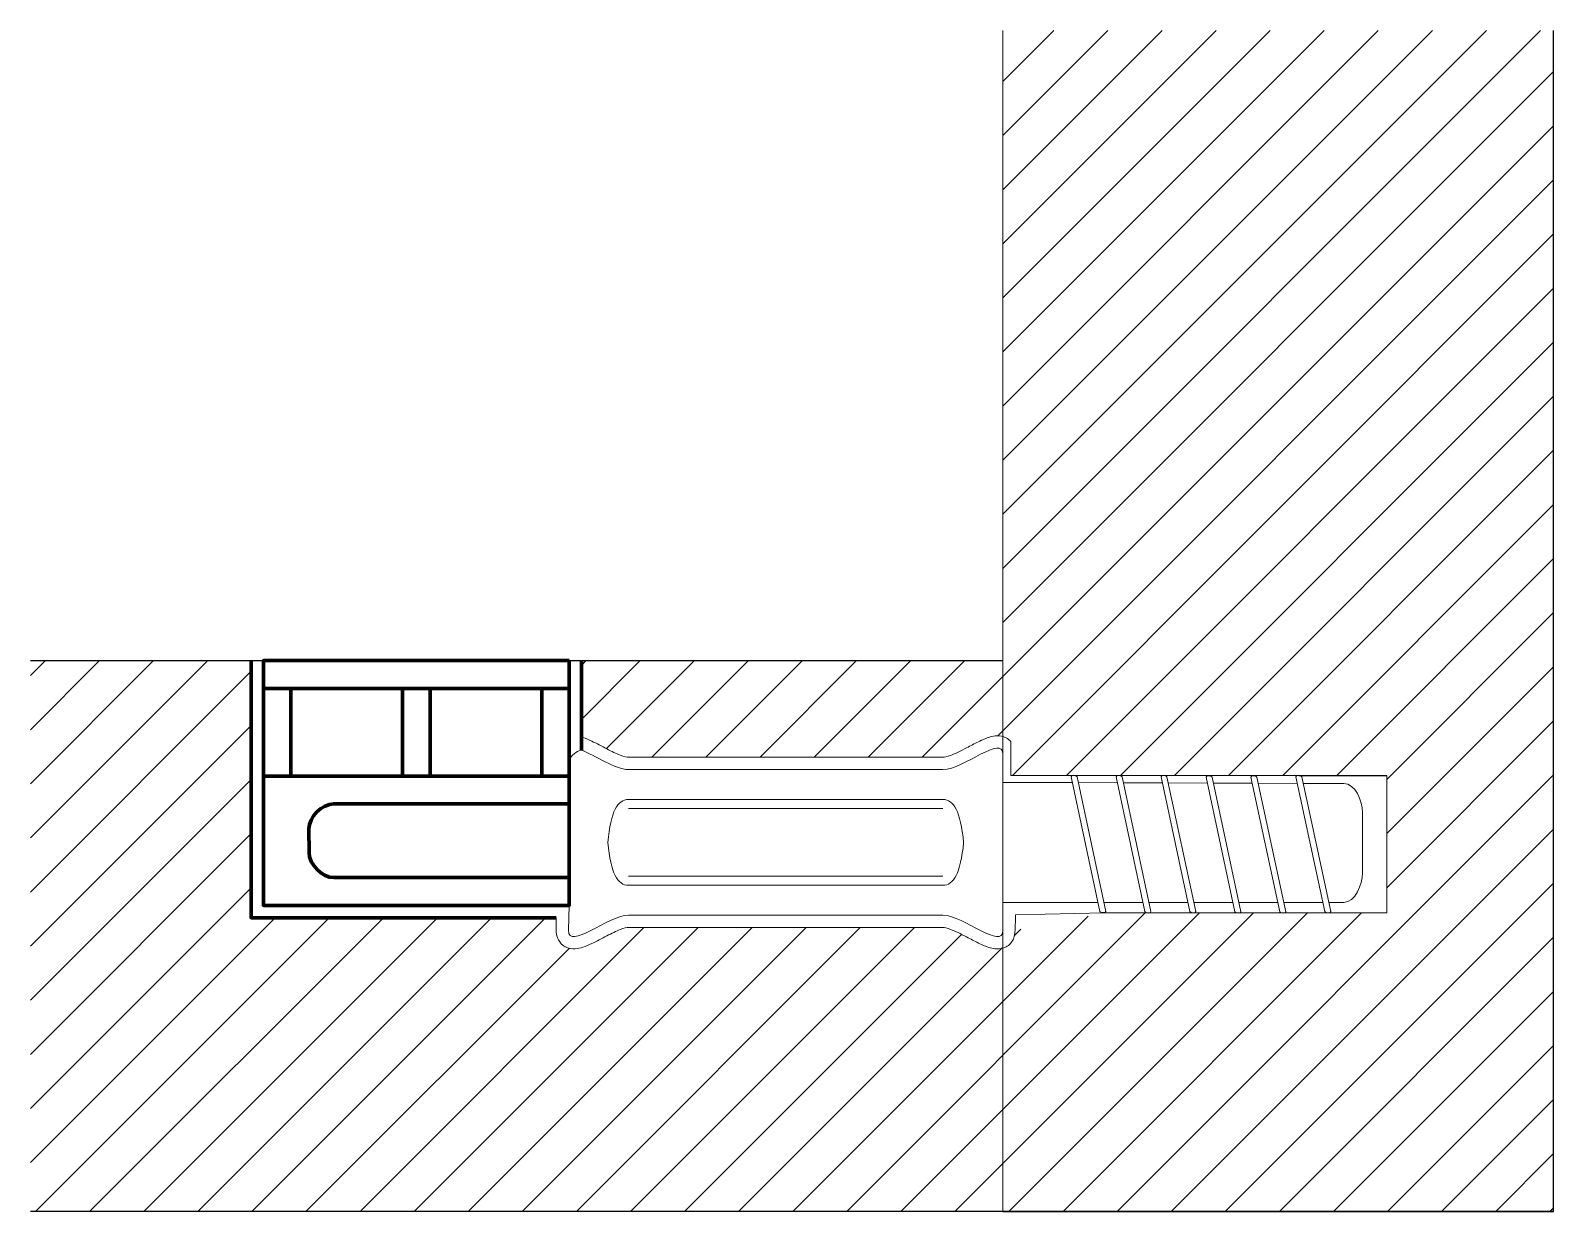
# Model space of a CAD drawing. Header units: millimetres. Extents: x -81 to 6320, y 1460 to 5690.
# Drawn here: x 334.311 to 338.921, y 3376.424 to 3379.998 of the extents above; entities that cross this region are included whole.
import ezdxf

# ---------------------------------------------------------------- set-up
doc = ezdxf.new("R2010")
doc.units = ezdxf.units.MM
doc.linetypes.add('ACAD_ISO02W100', pattern=[15, 12, -3])
for name, color, linetype, lineweight in [('A-FURN', 8, 'Continuous', 18), ('meccanismi', 4, 'Continuous', 18), ('viti', 2, 'Continuous', 18)]:
    doc.layers.add(name, color=color, linetype=linetype, lineweight=lineweight)

msp = doc.modelspace()

# ---------------------------------------------------------------- hatches: boundary and pattern name
at = {"layer": 'meccanismi', "linetype": 'ACAD_ISO02W100'}
h = msp.add_hatch(dxfattribs=at)
h.set_pattern_fill('ANSI31', color=256, scale=0.925926)
h.set_pattern_definition([(45, (348.32641, 3218.88585), (-0.08184106, 0.08184106), [])])
edge = h.paths.add_edge_path()
edge.add_line((338.9206, 3379.9975), (337.2539, 3379.9975))
edge.add_line((337.2539, 3379.9975), (337.2539, 3377.8613))
edge.add_spline(control_points=[(337.2539, 3377.8613), (337.2571, 3377.8603), (337.2603, 3377.8591), (337.2688, 3377.8546), (337.2737, 3377.8505), (337.2777, 3377.8459)], knot_values=[0.022796, 0.022796, 0.022796, 0.022796, 0.028083, 0.028083, 0.036705, 0.036705, 0.036705, 0.036705], degree=3, periodic=0)
edge.add_line((337.2777, 3377.8459), (337.2777, 3377.744))
edge.add_line((337.2777, 3377.744), (337.4678, 3377.744))
edge.add_spline(control_points=[(337.4678, 3377.744), (337.4682, 3377.7441), (337.4687, 3377.7441), (337.4692, 3377.744)], knot_values=[0.009552, 0.009552, 0.009552, 0.009552, 0.010556, 0.010556, 0.010556, 0.010556], degree=3, periodic=0)
edge.add_line((337.4776, 3377.7442), (337.4776, 3377.744))
edge.add_line((337.4776, 3377.744), (337.7398, 3377.744))
edge.add_spline(control_points=[(337.7398, 3377.744), (337.7403, 3377.7441), (337.7407, 3377.7441), (337.7412, 3377.744)], knot_values=[0.009552, 0.009552, 0.009552, 0.009552, 0.010556, 0.010556, 0.010556, 0.010556], degree=3, periodic=0)
edge.add_line((337.7496, 3377.7442), (337.7496, 3377.744))
edge.add_line((337.7496, 3377.744), (338.1483, 3377.744))
edge.add_spline(control_points=[(338.1483, 3377.744), (338.1488, 3377.7441), (338.1492, 3377.7441), (338.1497, 3377.744)], knot_values=[0.009552, 0.009552, 0.009552, 0.009552, 0.010556, 0.010556, 0.010556, 0.010556], degree=3, periodic=0)
edge.add_line((338.1581, 3377.7442), (338.1582, 3377.744))
edge.add_line((338.1582, 3377.744), (338.4156, 3377.744))
edge.add_line((338.4156, 3377.744), (338.4156, 3377.3281))
edge.add_line((338.4156, 3377.3281), (338.2418, 3377.3281))
edge.add_spline(control_points=[(338.2418, 3377.3281), (338.2396, 3377.3277), (338.237, 3377.3277), (338.2347, 3377.3281)], knot_values=[0.007332, 0.007332, 0.007332, 0.007332, 0.012668, 0.012668, 0.012668, 0.012668], degree=3, periodic=0)
edge.add_spline(control_points=[(338.2283, 3377.3322), (338.2287, 3377.3301), (338.2315, 3377.3287), (338.2347, 3377.3281)], knot_values=[0.012668, 0.012668, 0.012668, 0.012668, 0.02, 0.02, 0.02, 0.02], degree=3, periodic=0)
edge.add_line((338.2316, 3377.3281), (338.1089, 3377.3281))
edge.add_spline(control_points=[(338.1089, 3377.3281), (338.1059, 3377.326), (338.0985, 3377.326), (338.0946, 3377.3281)], knot_values=[0.004041, 0.004041, 0.004041, 0.004041, 0.015959, 0.015959, 0.015959, 0.015959], degree=3, periodic=0)
edge.add_spline(control_points=[(338.0921, 3377.331), (338.0923, 3377.3298), (338.0933, 3377.3288), (338.0946, 3377.3281)], knot_values=[0.015959, 0.015959, 0.015959, 0.015959, 0.02, 0.02, 0.02, 0.02], degree=3, periodic=0)
edge.add_line((338.0936, 3377.3281), (337.9729, 3377.3281))
edge.add_spline(control_points=[(337.9729, 3377.3281), (337.9698, 3377.326), (337.9625, 3377.326), (337.9586, 3377.3281)], knot_values=[0.004041, 0.004041, 0.004041, 0.004041, 0.015959, 0.015959, 0.015959, 0.015959], degree=3, periodic=0)
edge.add_spline(control_points=[(337.956, 3377.331), (337.9563, 3377.3298), (337.9572, 3377.3288), (337.9586, 3377.3281)], knot_values=[0.015959, 0.015959, 0.015959, 0.015959, 0.02, 0.02, 0.02, 0.02], degree=3, periodic=0)
edge.add_line((337.9576, 3377.3281), (337.8332, 3377.3281))
edge.add_spline(control_points=[(337.8332, 3377.3281), (337.8311, 3377.3277), (337.8285, 3377.3277), (337.8262, 3377.3281)], knot_values=[0.007332, 0.007332, 0.007332, 0.007332, 0.012668, 0.012668, 0.012668, 0.012668], degree=3, periodic=0)
edge.add_spline(control_points=[(337.8198, 3377.3322), (337.8202, 3377.3301), (337.823, 3377.3287), (337.8262, 3377.3281)], knot_values=[0.012668, 0.012668, 0.012668, 0.012668, 0.02, 0.02, 0.02, 0.02], degree=3, periodic=0)
edge.add_line((337.8231, 3377.3281), (337.6989, 3377.3281))
edge.add_spline(control_points=[(337.6989, 3377.3281), (337.6961, 3377.3271), (337.6917, 3377.3271), (337.6885, 3377.3281)], knot_values=[0.005928, 0.005928, 0.005928, 0.005928, 0.014072, 0.014072, 0.014072, 0.014072], degree=3, periodic=0)
edge.add_spline(control_points=[(337.6838, 3377.3318), (337.6842, 3377.3301), (337.6861, 3377.3288), (337.6885, 3377.3281)], knot_values=[0.014072, 0.014072, 0.014072, 0.014072, 0.02, 0.02, 0.02, 0.02], degree=3, periodic=0)
edge.add_line((337.6864, 3377.3281), (337.5612, 3377.3281))
edge.add_line((337.5612, 3377.3281), (337.291, 3377.2754))
edge.add_spline(control_points=[(337.291, 3377.2754), (337.291, 3377.2671), (337.2899, 3377.2582), (337.2815, 3377.2394), (337.2731, 3377.2301), (337.2603, 3377.2233), (337.2571, 3377.2221), (337.2539, 3377.2211)], knot_values=[0, 0, 0, 0, 0.015709, 0.015709, 0.031419, 0.031419, 0.036705, 0.036705, 0.036705, 0.036705], degree=3, periodic=0)
edge.add_spline(control_points=[(337.0726, 3377.2837), (337.0759, 3377.2837), (337.0847, 3377.2821), (337.1094, 3377.2729), (337.1266, 3377.2643), (337.1559, 3377.2489), (337.168, 3377.2425), (337.1918, 3377.2309), (337.2033, 3377.2257), (337.2222, 3377.2205), (337.2288, 3377.2191), (337.2418, 3377.2189), (337.2477, 3377.2193), (337.2539, 3377.2211)], knot_values=[0.036705, 0.036705, 0.036705, 0.036705, 0.071773, 0.071773, 0.117226, 0.117226, 0.148624, 0.148624, 0.180023, 0.180023, 0.195732, 0.195732, 0.206155, 0.206155, 0.206155, 0.206155], degree=3, periodic=0)
edge.add_line((337.2539, 3377.2211), (337.2539, 3376.4244))
edge.add_line((337.2539, 3376.4244), (338.9206, 3376.4244))
edge.add_line((338.9206, 3376.4244), (338.9206, 3379.9975))
edge = h.paths.add_edge_path()
edge.add_spline(control_points=[(337.2539, 3377.2211), (337.2477, 3377.2193), (337.2418, 3377.2189), (337.2288, 3377.2191), (337.2222, 3377.2205), (337.2033, 3377.2257), (337.1918, 3377.2309), (337.168, 3377.2425), (337.1559, 3377.2489), (337.1266, 3377.2643), (337.1094, 3377.2729), (337.0847, 3377.2821), (337.0759, 3377.2837), (337.0726, 3377.2837)], knot_values=[0.036705, 0.036705, 0.036705, 0.036705, 0.047128, 0.047128, 0.062837, 0.062837, 0.094236, 0.094236, 0.125635, 0.125635, 0.171088, 0.171088, 0.206155, 0.206155, 0.206155, 0.206155], degree=3, periodic=0)
edge.add_line((337.0726, 3377.2837), (336.1204, 3377.2837))
edge.add_spline(control_points=[(336.1204, 3377.2837), (336.1169, 3377.2837), (336.107, 3377.2818), (336.0834, 3377.2726), (336.0695, 3377.2658), (336.0401, 3377.2506), (336.0246, 3377.2421), (336.0006, 3377.2307), (335.9919, 3377.2269), (335.9756, 3377.2216), (335.9682, 3377.2197), (335.9507, 3377.2185), (335.9397, 3377.2193), (335.9203, 3377.2301), (335.913, 3377.2378), (335.9045, 3377.254), (335.9028, 3377.2621), (335.9021, 3377.2715), (335.9021, 3377.2734), (335.9021, 3377.2754)], knot_values=[0, 0, 0, 0, 0.037566, 0.037566, 0.075132, 0.075132, 0.115137, 0.115137, 0.138567, 0.138567, 0.156906, 0.156906, 0.175245, 0.175245, 0.188849, 0.188849, 0.202453, 0.202453, 0.206155, 0.206155, 0.206155, 0.206155], degree=3, periodic=0)
edge.add_line((335.9021, 3377.2754), (335.9021, 3377.3133))
edge.add_line((335.9021, 3377.3133), (334.9785, 3377.3133))
edge.add_line((334.9785, 3377.3133), (334.9785, 3378.0911))
edge.add_line((334.9785, 3378.0911), (334.3106, 3378.0911))
edge.add_line((334.3106, 3378.0911), (334.3106, 3376.4244))
edge.add_line((334.3106, 3376.4244), (337.2539, 3376.4244))
edge.add_line((337.2539, 3376.4244), (337.2539, 3377.2211))
edge = h.paths.add_edge_path(flags=17)
edge.add_line((337.2539, 3378.0069), (337.2539, 3378.0911))
edge.add_line((337.2539, 3378.0911), (335.9785, 3378.0911))
edge.add_line((335.9785, 3378.0911), (335.9785, 3377.8598))
edge.add_spline(control_points=[(335.9785, 3377.8598), (335.9799, 3377.8594), (335.9813, 3377.8589), (335.9919, 3377.8555), (336.0006, 3377.8517), (336.0246, 3377.8403), (336.0401, 3377.8318), (336.0695, 3377.8166), (336.0834, 3377.8098), (336.107, 3377.8006), (336.1169, 3377.7987), (336.1204, 3377.7987)], knot_values=[0, 0, 0, 0, 0.003633, 0.003633, 0.027063, 0.027063, 0.067069, 0.067069, 0.104635, 0.104635, 0.1422, 0.1422, 0.1422, 0.1422], degree=3, periodic=0)
edge.add_line((336.1204, 3377.7987), (337.0726, 3377.7987))
edge.add_spline(control_points=[(337.0726, 3377.7987), (337.0759, 3377.7987), (337.0847, 3377.8003), (337.1094, 3377.8095), (337.1266, 3377.8181), (337.1559, 3377.8335), (337.168, 3377.8399), (337.1918, 3377.8515), (337.2033, 3377.8567), (337.2222, 3377.8619), (337.2288, 3377.8633), (337.2418, 3377.8635), (337.2477, 3377.8631), (337.2539, 3377.8613)], knot_values=[0.036705, 0.036705, 0.036705, 0.036705, 0.071773, 0.071773, 0.117226, 0.117226, 0.148624, 0.148624, 0.180023, 0.180023, 0.195732, 0.195732, 0.206155, 0.206155, 0.206155, 0.206155], degree=3, periodic=0)
edge.add_line((337.2539, 3377.8613), (337.2539, 3378.0069))

# ---------------------------------------------------------------- linework, layer by layer
for p, q in [((338.9206, 3376.4244), (338.9206, 3379.9975)), ((334.3106, 3378.0911), (337.2539, 3378.0911)), ((337.2539, 3376.4244), (334.3106, 3376.4244)), ((337.2539, 3376.4244), (338.9206, 3376.4244)), ((338.9206, 3376.4244), (337.2539, 3376.4244))]:
    msp.add_line(p, q)
at = {"linetype": 'ACAD_ISO02W100'}
for p, q in [((338.1497, 3377.744), (338.4156, 3377.744)), ((337.5612, 3377.3281), (337.5541, 3377.3281))]:
    msp.add_line(p, q, dxfattribs=at)
at = {"layer": 'A-FURN', "linetype": 'ACAD_ISO02W100'}
for p, q in [((337.2777, 3377.744), (337.2777, 3377.8459)), ((338.4156, 3377.744), (337.2777, 3377.744)), ((338.4156, 3377.3281), (338.4156, 3377.744)), ((337.2925, 3377.3216), (337.5612, 3377.3281)), ((337.5541, 3377.3281), (338.4156, 3377.3281))]:
    msp.add_line(p, q, dxfattribs=at)
at = {"layer": 'A-FURN'}
for p, q in [((337.0726, 3377.7987), (336.1204, 3377.7987)), ((337.0726, 3377.2837), (336.1204, 3377.2837))]:
    msp.add_line(p, q, dxfattribs=at)
at = {"layer": 'A-FURN', "lineweight": 100}
for points in [[(334.9785, 3378.0911), (334.9785, 3377.3133), (335.9021, 3377.3133)], [(335.9785, 3377.8206), (335.9785, 3378.0911)]]:
    msp.add_lwpolyline(points, dxfattribs=at)
at = {"layer": 'A-FURN'}
msp.add_lwpolyline([(335.9021, 3377.3133), (335.9021, 3377.2754)], dxfattribs=at)
for points, knots in [([(336.1204, 3377.7987), (336.1169, 3377.7987), (336.107, 3377.8006), (336.0834, 3377.8098), (336.0695, 3377.8166), (336.0401, 3377.8318), (336.0246, 3377.8403), (336.0006, 3377.8517), (335.9919, 3377.8555), (335.9813, 3377.8589), (335.9799, 3377.8594), (335.9785, 3377.8598)], [0, 0, 0, 0, 0.0375658, 0.0375658, 0.0751317, 0.0751317, 0.1151374, 0.1151374, 0.1385669, 0.1385669, 0.1422004, 0.1422004, 0.1422004, 0.1422004]), ([(337.2777, 3377.8459), (337.2737, 3377.8505), (337.2688, 3377.8546), (337.2539, 3377.8624), (337.2445, 3377.8636), (337.2288, 3377.8633), (337.2222, 3377.8619), (337.2033, 3377.8567), (337.1918, 3377.8515), (337.168, 3377.8399), (337.1559, 3377.8335), (337.1266, 3377.8181), (337.1094, 3377.8095), (337.0847, 3377.8003), (337.0759, 3377.7987), (337.0726, 3377.7987)], [0.0227963, 0.0227963, 0.0227963, 0.0227963, 0.0314186, 0.0314186, 0.0471279, 0.0471279, 0.0628373, 0.0628373, 0.0942359, 0.0942359, 0.1256345, 0.1256345, 0.1710878, 0.1710878, 0.2061553, 0.2061553, 0.2061553, 0.2061553]), ([(337.2925, 3377.3216), (337.291, 3377.2671), (337.2899, 3377.2582), (337.2815, 3377.2394), (337.2731, 3377.2301), (337.2539, 3377.22), (337.2445, 3377.2188), (337.2288, 3377.2191), (337.2222, 3377.2205), (337.2033, 3377.2257), (337.1918, 3377.2309), (337.168, 3377.2425), (337.1559, 3377.2489), (337.1266, 3377.2643), (337.1094, 3377.2729), (337.0847, 3377.2821), (337.0759, 3377.2837), (337.0726, 3377.2837)], [0, 0, 0, 0, 0.0157093, 0.0157093, 0.0314186, 0.0314186, 0.0471279, 0.0471279, 0.0628373, 0.0628373, 0.0942359, 0.0942359, 0.1256345, 0.1256345, 0.1710878, 0.1710878, 0.2061553, 0.2061553, 0.2061553, 0.2061553]), ([(336.1204, 3377.2837), (336.1169, 3377.2837), (336.107, 3377.2818), (336.0834, 3377.2726), (336.0695, 3377.2658), (336.0401, 3377.2506), (336.0246, 3377.2421), (336.0006, 3377.2307), (335.9919, 3377.2269), (335.9756, 3377.2216), (335.9682, 3377.2197), (335.9507, 3377.2185), (335.9397, 3377.2193), (335.9203, 3377.2301), (335.913, 3377.2378), (335.9045, 3377.254), (335.9028, 3377.2621), (335.9021, 3377.2715), (335.9021, 3377.2734), (335.9021, 3377.2754)], [0, 0, 0, 0, 0.0375658, 0.0375658, 0.0751317, 0.0751317, 0.1151374, 0.1151374, 0.1385669, 0.1385669, 0.1569058, 0.1569058, 0.1752446, 0.1752446, 0.1888487, 0.1888487, 0.2024527, 0.2024527, 0.2061553, 0.2061553, 0.2061553, 0.2061553])]:
    msp.add_open_spline(points, degree=3, knots=knots, dxfattribs=at)
at = {"layer": 'viti'}
for p, q in [((337.2539, 3376.4244), (337.2539, 3379.9975)), ((337.0726, 3377.7616), (336.1204, 3377.7616)), ((337.4604, 3377.7396), (337.5477, 3377.3322)), ((337.4786, 3377.7396), (337.5659, 3377.3322)), ((337.5965, 3377.7392), (337.6838, 3377.3318)), ((337.6147, 3377.7392), (337.702, 3377.3318)), ((337.7325, 3377.7396), (337.8198, 3377.3322)), ((337.7506, 3377.7396), (337.8379, 3377.3322)), ((337.8687, 3377.7384), (337.956, 3377.331)), ((337.8869, 3377.7383), (337.9742, 3377.331)), ((338.0048, 3377.7384), (338.0921, 3377.331)), ((338.0229, 3377.7383), (338.1102, 3377.331)), ((338.141, 3377.7396), (338.2283, 3377.3322)), ((338.1591, 3377.7396), (338.2464, 3377.3322)), ((337.2545, 3377.7226), (337.4642, 3377.7219)), ((337.4824, 3377.7219), (337.6003, 3377.7215)), ((337.6185, 3377.7214), (337.7364, 3377.7211)), ((337.7546, 3377.721), (337.8725, 3377.7207)), ((337.8907, 3377.7206), (338.0087, 3377.7202)), ((338.0268, 3377.7202), (338.1452, 3377.7198)), ((338.1634, 3377.7198), (338.2858, 3377.7194)), ((336.1204, 3377.671), (337.0726, 3377.671)), ((336.1204, 3377.6438), (337.0726, 3377.6438)), ((338.3421, 3377.6319), (338.3421, 3377.5412)), ((338.3421, 3377.5395), (338.3421, 3377.4488)), ((336.1204, 3377.4386), (337.0726, 3377.4386)), ((336.1204, 3377.4114), (337.0726, 3377.4114)), ((337.2539, 3377.3598), (337.5418, 3377.3598)), ((337.5599, 3377.3598), (337.6778, 3377.3598)), ((337.696, 3377.3598), (337.8138, 3377.3598)), ((337.832, 3377.3598), (337.9499, 3377.3598)), ((337.968, 3377.3598), (338.0859, 3377.3598)), ((338.104, 3377.3598), (338.2223, 3377.3598)), ((338.2405, 3377.3598), (338.2858, 3377.3598)), ((337.0726, 3377.3207), (336.1204, 3377.3207))]:
    msp.add_line(p, q, dxfattribs=at)
at = {"layer": 'viti', "lineweight": 100}
for p, q in [((335.4368, 3377.742), (335.4368, 3378.0069)), ((335.5201, 3378.0069), (335.5201, 3377.742)), ((335.0155, 3377.742), (335.9414, 3377.742)), ((335.9414, 3377.4345), (335.2293, 3377.4345))]:
    msp.add_line(p, q, dxfattribs=at)
for points in [[(335.9414, 3378.0911), (335.0155, 3378.0911), (335.0155, 3377.3503), (335.9414, 3377.3503), (335.9414, 3378.0911)], [(335.9414, 3378.0911), (335.9414, 3378.0069), (335.0155, 3378.0069)], [(335.0155, 3377.742), (335.0989, 3377.742), (335.0989, 3378.0069)], [(335.9414, 3377.742), (335.8581, 3377.742), (335.8581, 3378.0069)], [(335.2293, 3377.6578), (335.9414, 3377.6578)], [(335.1538, 3377.5105), (335.1533, 3377.5818)]]:
    msp.add_lwpolyline(points, dxfattribs=at)
at = {"layer": 'viti'}
for points in [[(337.2539, 3377.807), (337.2539, 3377.5412)], [(336.2565, 3377.671), (336.2565, 3377.671)], [(337.2539, 3377.2754), (337.2539, 3377.5412)], [(336.2565, 3377.4114), (336.2565, 3377.4114)], [(335.9414, 3377.3503), (335.9391, 3377.2754)]]:
    msp.add_lwpolyline(points, dxfattribs=at)
msp.add_arc((335.9895, 3377.7706), 0.0512, 102.4316, 159.7862, dxfattribs=at)
for points in [[(337.2539, 3377.807), (337.2539, 3377.8693), (337.1349, 3377.7616), (337.0726, 3377.7616)], [(336.1204, 3377.7616), (336.081, 3377.7616), (336.0188, 3377.8048), (335.9785, 3377.8206)], [(337.4786, 3377.7396), (337.4773, 3377.7455), (337.4592, 3377.7456), (337.4604, 3377.7396)], [(337.6147, 3377.7392), (337.6134, 3377.7451), (337.5953, 3377.7451), (337.5965, 3377.7392)], [(337.7506, 3377.7396), (337.7493, 3377.7455), (337.7312, 3377.7456), (337.7325, 3377.7396)], [(337.8869, 3377.7383), (337.8856, 3377.7442), (337.8675, 3377.7443), (337.8687, 3377.7384)], [(338.0229, 3377.7383), (338.0216, 3377.7442), (338.0035, 3377.7443), (338.0048, 3377.7384)], [(338.1591, 3377.7396), (338.1578, 3377.7455), (338.1397, 3377.7456), (338.141, 3377.7396)], [(338.3421, 3377.6319), (338.3421, 3377.6666), (338.3205, 3377.7193), (338.2858, 3377.7194)], [(336.0579, 3377.5412), (336.0671, 3377.6361), (336.088, 3377.671), (336.1204, 3377.671)], [(337.1351, 3377.5412), (337.1259, 3377.6361), (337.1051, 3377.671), (337.0726, 3377.671)], [(336.0579, 3377.5412), (336.0671, 3377.4463), (336.088, 3377.4114), (336.1204, 3377.4114)], [(337.1351, 3377.5412), (337.1259, 3377.4463), (337.1051, 3377.4114), (337.0726, 3377.4114)], [(338.3421, 3377.4488), (338.3421, 3377.4137), (338.3209, 3377.3598), (338.2858, 3377.3598)], [(336.1204, 3377.3207), (336.0581, 3377.3207), (335.9391, 3377.2131), (335.9391, 3377.2754)], [(337.2539, 3377.2754), (337.2539, 3377.2131), (337.1349, 3377.3207), (337.0726, 3377.3207)], [(337.5659, 3377.3322), (337.5671, 3377.3263), (337.549, 3377.3263), (337.5477, 3377.3322)], [(337.702, 3377.3318), (337.7032, 3377.3259), (337.6851, 3377.3259), (337.6838, 3377.3318)], [(337.8379, 3377.3322), (337.8392, 3377.3263), (337.821, 3377.3263), (337.8198, 3377.3322)], [(337.9742, 3377.331), (337.9754, 3377.3251), (337.9573, 3377.3251), (337.956, 3377.331)], [(338.1102, 3377.331), (338.1115, 3377.3251), (338.0933, 3377.3251), (338.0921, 3377.331)], [(338.2464, 3377.3322), (338.2477, 3377.3263), (338.2295, 3377.3263), (338.2283, 3377.3322)]]:
    msp.add_open_spline(points, degree=3, dxfattribs=at)
at = {"layer": 'viti', "lineweight": 100}
for points in [[(335.1533, 3377.5818), (335.153, 3377.6176), (335.1934, 3377.6578), (335.2293, 3377.6578)], [(335.1538, 3377.5105), (335.1541, 3377.4748), (335.1935, 3377.4345), (335.2293, 3377.4345)]]:
    msp.add_open_spline(points, degree=3, dxfattribs=at)

doc.saveas('drawing.dxf')
